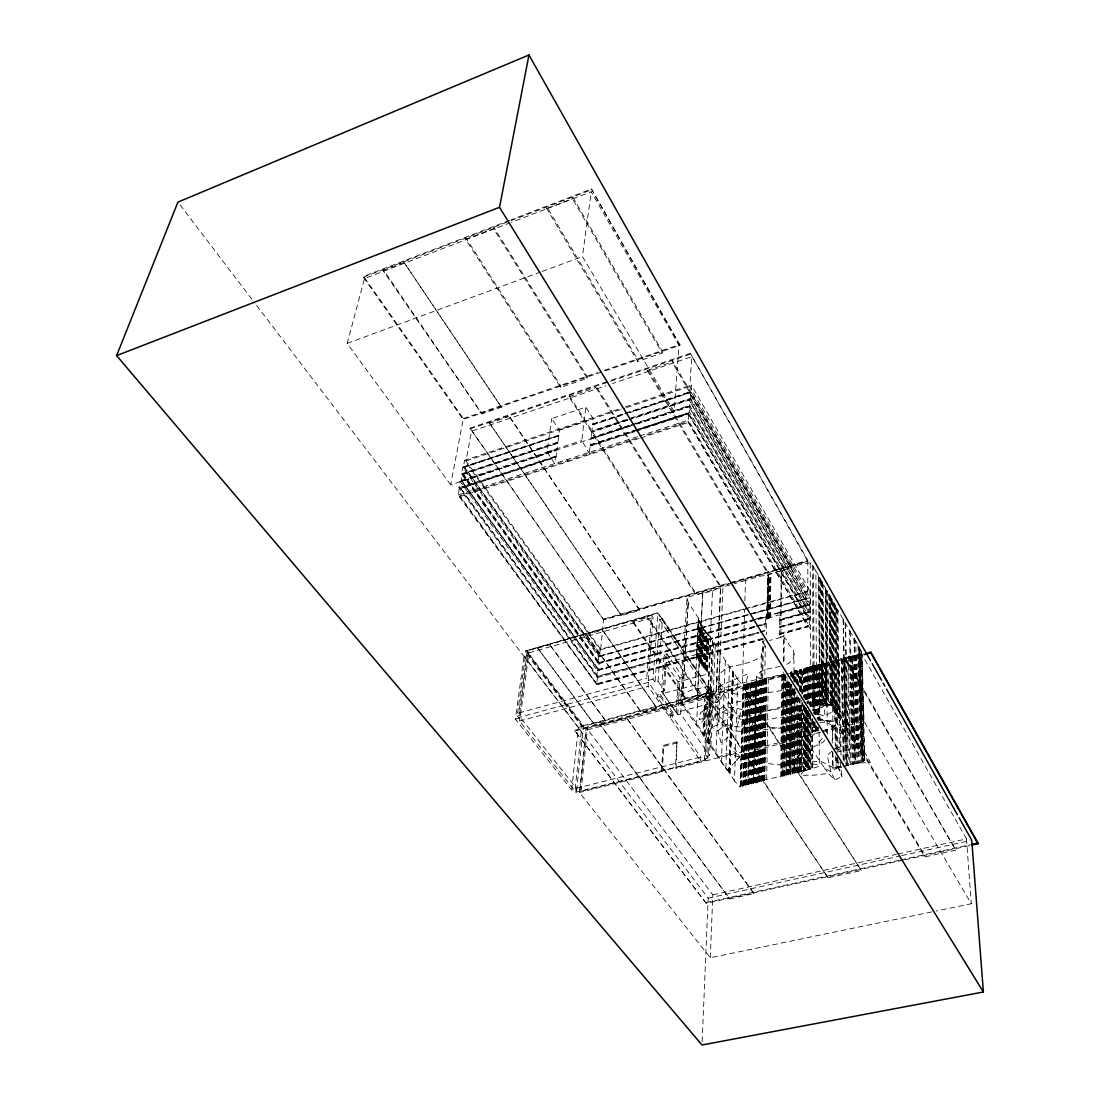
<?xml version="1.0" encoding="UTF-8"?>
<svg xmlns="http://www.w3.org/2000/svg" width="1100" height="1100" viewBox="0 0 1100 1100"><rect width="100%" height="100%" fill="white"/><g stroke="black" fill="none" stroke-linecap="round" stroke-linejoin="round"><path stroke-width="0.75" stroke-dasharray="5 3.75" d="M801.9 702.666L801.309 771.76L800.264 771.306L800.346 701.745M800.36 691.57L800.388 669.501L797.362 671.014L795.08 670.533L795.039 682.413M800.759 771.361L800.649 701.773M800.841 691.611L800.69 669.543M801.02 771.513L801.089 701.951M801.089 691.763L801.116 669.707L800.388 669.501M801.309 771.76L801.364 700.494M801.364 692.01L801.378 669.955L802.588 668.553C804.402 670.601 805.75 666.875 807.936 668.058L808.019 702.02M801.474 771.416L801.515 701.841M801.529 691.666L801.543 669.598M801.914 694.183L801.928 668.731M804.237 706.145L803.949 771.375L802.56 770.385L802.574 702.501M802.574 694.018L802.588 668.553M800.044 698.376L799.838 771.457L797.088 772.777L797.06 694.567M797.088 684.393L797.129 670.821M797.088 772.777L797.418 694.127M797.335 684.585L797.473 670.381M797.638 771.952L797.83 697.317M797.857 685.438L797.899 670.175M832.356 751.548L832.59 768.309L833.14 767.8L831.861 766.989L821.727 761.832L801.034 760.54L797.94 759.179L797.926 714.244L801.322 710.985L809.009 706.764M798.449 771.664L798.614 697.029M798.628 686.84L798.669 669.873M799.232 772.062L799.356 699.119M799.37 690.635L799.411 670.271M799.329 772.227L799.508 699.105M799.466 690.8L799.562 670.257M799.645 771.678L799.769 698.72M799.769 690.236L799.81 669.873M799.961 690.002L800.085 669.529M792.371 688.188L791.931 772.97L792.742 773.781L793.499 773.039L793.884 688.256M793.911 681.477C793.87 677.861 793.389 671.729 795.08 670.533M793.499 773.039L794.159 688.05M794.186 681.271L793.746 650.801L788.604 644.105L788.081 641.589L783.558 636.652L784.286 635.36L784.011 664.125M793.801 772.846L794.324 689.7M794.365 681.23L794.406 671.055M796.84 772.599L794.324 772.874L794.668 688.077M794.695 681.299L794.736 671.124M794.612 773.094L794.929 691.694M794.97 681.519L794.997 671.344M794.764 773.107L794.997 690.896M795.657 772.062L795.933 692.34M795.96 682.165L796.001 670.299M796.056 772.255L796.304 694.237M796.331 684.049L796.386 670.491M787.064 679.896L786.582 775.211L789.484 773.864L790.048 684.021M791.753 684.956L790.639 774.304L789.745 773.492L790.13 683.691M789.992 773.726L790.529 683.87M791.202 567.779L791.216 566.046L672.279 360.319L672.155 362.038L791.202 567.779L768.213 574.365L647.24 370.494L647.391 368.761L768.24 572.632L768.213 574.365M790.543 774.152L791.065 684.31M790.9 677.091L790.928 672.004L789.319 672.595M790.639 774.304L791.148 684.461M791.202 675.977L790.928 672.004M790.845 774.152L791.354 684.31M791.56 676.995L791.588 671.908L792.468 671.234L793.045 677.119M791.794 676.486L791.821 671.399M792.426 678.013L792.468 671.234M792.247 773.438L792.688 686.964M792.729 678.48L792.756 671.701M792.577 773.768L792.811 687.239M792.742 773.781L793.265 687.197M793.306 678.714L793.952 671.303M704.839 735.13L703.821 725.244L705.114 718.341L705.196 705.65L714.546 714.918L712.003 727.348L718.011 730.62L720.912 742.473L727.898 737.619L726.027 724.543L732.298 726.55L751.08 727.54L753.638 721.188L749.086 719.125L751.575 715.701L747.12 707.204L749.856 694.884L745.374 685.822L748.11 673.709L719.152 686.166L712.112 697.276L705.045 697.386L708.73 686.249L690.882 690.25L676.638 696.534C695.42 719.73 710.916 745.346 727.21 770.206L739.819 757.034L727.898 737.619M786.335 774.799L786.582 679.553M786.019 774.702L786.775 679.8M786.582 775.211L787.325 678.631M787.05 774.593L787.751 679.69M787.435 774.469L788.109 681.257M787.614 774.414L788.287 681.202M787.971 774.524L788.617 681.312M788.232 774.909L788.851 679.841M788.466 774.579L789.099 681.354M788.631 774.29L789.25 682.756M789.112 773.96L789.704 684.118M818.524 728.09C808.596 720.184 797.088 718.891 784.919 718.149C775.294 715.88 765.902 722.494 756.332 719.702L755.631 718.451C761.544 708.07 776.559 711.246 785.909 706.475L788.425 705.65L793.196 700.095C795.589 694.746 792.261 689.837 788.301 686.373L787.765 683.87L783.145 678.947L783.214 672.183M783.31 662.035L783.558 636.652M785.702 675.744L784.85 775.706L782.787 776.284L783.406 674.314L764.486 678.452L757.268 677.683L756.58 676.418C761.571 666.944 774.744 669.199 783.145 665.156M782.787 776.284L783.406 674.314M783.062 776.023L783.915 674.273M783.86 775.418L784.768 673.764L783.599 674.589M784.19 775.349L785.084 673.681M784.85 775.706L785.482 676.459M808.005 605.027L688.957 399.699L808.005 604.533L779.598 612.673L780.739 615.23L781.234 571.629L778.745 571.423L767.938 574.915L766.37 634.618M813.161 710.806L812.611 565.194L809.902 562.842L798.93 564.864L784.891 569.47L781.55 571.533L780.821 637.395L769.477 640.489M734.484 781.082L729.933 773.369L733.398 671.962L737.756 679.498L734.484 781.082L740.149 786.912L741.056 785.675L742.94 786.046L754.957 782.237L756.497 782.856L761.736 780.299L780.697 776.559L781.756 674.933M780.697 776.559L781.481 775.995L782.499 674.355M781.481 775.995L782.939 674.19M782.43 775.954L783.117 674.163M849.915 631.056L855.676 640.929L858.454 749.444L864.683 758.821L864.559 760.581L862.469 761.695L859.004 646.745L855.676 640.929M784.286 635.36L780.821 637.395L779.171 633.586L808.871 625.515M779.611 635.388L779.57 626.629L808.431 618.709L688.325 413.572L636.24 430.581M628.898 419.086L690.085 398.929L689.673 405.446L810.109 612.123L810.136 618.599L779.749 626.945L779.611 619.506L808.486 611.531L688.861 406.395L636.914 423.445M809.751 605.179L809.765 611.627L779.831 619.891L779.914 613.456L809.751 605.179L690.085 398.929M764.349 780.299L766.109 678.191C772.489 678.466 777.659 674.011 785.29 676.046M764.431 780.409L766.109 678.191M753.638 620.111C758.918 617.457 764.747 616.591 767.456 618.393L768.075 574.846M764.83 779.543L766.631 678.054M780.739 615.23L778.195 615.024L767.841 618.393L768.611 574.832M768.034 618.406L768.941 574.544M768.254 618.021L769.134 574.393M768.652 617.911L769.285 574.337M769.079 617.98L769.821 574.406M766.673 779.872L768.268 678.178M769.271 618.007L770.082 574.393M769.986 617.43L770.715 573.842M770.261 617.348L770.907 573.774M762.699 679.126L763.428 642.139L762.534 641.231L761.777 678.219L764.651 683.224L762.96 684.035L760.595 693.44C750.42 700.123 737.77 701.814 726.138 704.165L717.846 710.572L715.275 718.3L717.035 720.046L718.809 720.129L718.933 722.659L720.376 722.604L723.827 726.014L729.534 727.664L732.779 730.414C756.511 734.814 779.763 723.924 803.179 726.523L805.901 729.094L805.021 733.122C789.69 742.486 771.843 746.226 754.641 749.994L755.246 754.201L764.335 762.286C782.21 768.378 800.388 760.815 818.345 764.926L819.362 766.315L808.005 769.711L807.675 710.27M760.952 781.206L762.451 679.566L755.851 681.931L753.514 783.296L755.879 681.835M761.282 781.261L763.414 679.704L763.689 678.837L766.26 678.618M761.571 780.973L763.689 678.837M761.846 780.491L763.785 679.03M759.907 631.936L764.885 630.561L765.201 631.579M762.135 780.423L764.06 678.961M760.072 632.156L765.023 630.795L765.064 623.439L756.827 625.707M757.089 626.175L765.352 623.893L765.476 617.457L599.143 663.616L598.428 670.175L461.368 481.058L556.999 450.203L461.794 481.429L557.081 449.625L557.604 442.585L462.357 474.059L461.175 480.425L598.496 669.955L755.439 626.629M762.671 780.34L764.582 678.865M764.651 683.224L765.339 646.25L763.428 642.139M763.441 780.285L765.311 678.824M766.934 618.805L767.827 575.053M764.239 780.395L766.081 678.92M767.071 618.558L767.938 574.915M757.639 781.646L759.784 680.226M758.01 781.495L760.141 680.075M758.67 781.412L760.774 679.993M760.595 693.44L761.351 654.514L763.689 647.075L765.339 646.25M759.055 781.481L761.131 680.061M759.303 781.921L761.338 680.254M759.564 781.523L761.709 679.938M759.88 781.261L761.915 679.827M760.086 781.041L762.121 679.594M760.444 781.014L762.451 679.566M754.724 752.331L755.48 713.378C772.406 709.555 789.979 705.732 804.98 696.314L805.86 692.257L803.179 689.686L798.861 688.724M754.82 751.218L756.58 676.418M754.38 782.499L756.676 681.106M754.71 782.293L756.992 680.9M754.957 782.237L757.226 680.845M755.315 782.32L757.57 680.914M756.003 782.581L758.23 681.189M756.36 782.774L758.574 681.381M753.968 893.585L626.23 717.475L753.968 893.585L729.754 898.893L599.967 724.405L729.754 898.893M756.497 782.856L758.808 681.024M756.883 782.1L759.069 680.694M749.898 783.571L752.4 682.234L755.851 681.931M750.571 783.612L753.046 682.275M751.369 783.874L753.665 682.467M751.534 783.723L754.16 682.014M751.864 783.241L754.284 681.876M752.139 783.173L754.531 681.808M752.62 783.062L754.999 681.697M753.115 783.104L755.466 681.725M753.349 783.269L755.7 681.904M858.454 749.444L831.724 705.567L830.005 595.87L827.159 593.12L827.117 590.934L825.33 589.902L826.567 698.101L828.465 699.132L828.492 701.291L831.504 704.027M746.378 784.341L749.059 683.018L750.461 683.361L747.862 784.671M747.588 784.575L750.076 683.183M748.138 784.327L750.723 683.004L752.4 682.234M748.963 783.805L751.52 682.467M749.32 783.668L751.85 682.316M742.857 785.964L745.69 684.695L744.494 684.42L743.119 685.671L740.149 786.912M742.94 786.046L745.965 684.709L747.106 683.678L748.069 683.939L745.223 785.152M743.352 785.675L746.157 684.393M743.641 785.359L746.446 684.076M743.999 785.084L746.79 683.788M744.343 784.974L747.106 683.678M744.92 785.043L747.656 683.746M745.346 785.235L748.151 683.884L749.059 683.018M745.773 784.781L748.468 683.471M745.992 784.561L748.688 683.265M707.74 693.646L712.484 591.305L702.763 592.914L697.51 695.186L707.74 693.646L710.572 691.625L713.433 691.598L717.544 689.535L722.343 689.081L723.03 688.119L742.459 683.114L744.631 609.551M744.879 600.999L745.497 580.484L761.503 575.919L767.374 575.438M740.369 786.404L743.394 684.846M740.699 785.826L743.628 684.558M741.056 785.675L743.971 684.406M741.606 785.675L744.494 684.42M728.929 772.654L732.559 670.423L728.159 665.019L713.378 641.286C707.795 633.201 699.971 626.931 698.748 618.461L695.241 684.984L705.732 700.865L703.986 736.725L724.419 766.494L730.139 773.286M729.053 772.09L732.559 670.684M729.933 773.369L733.398 671.962M725.821 768.199L729.492 666.737M721.366 762.135L725.34 660.467M715.976 753.514L720.156 651.888M718.781 689.37L722.975 586.919L730.29 584.884M718.836 722.067L720.39 684.007L716.815 681.587L719.359 673.819L727.499 667.356C738.952 664.977 751.424 663.217 761.351 656.521L761.351 654.514M710.298 957.77L712.814 894.85L586.163 727.54L579.425 792.495L710.298 957.77L934.491 911.364M903.114 860.159L706.2 903.279L574.489 730.4L864.242 653.895M716.141 690.36L720.473 587.936L722.975 586.919M716.348 690.099L720.816 586.231L596.076 386.169L595.911 387.571L720.761 587.648L695.764 594.798L568.92 396.715L569.112 395.312L695.846 593.395L695.764 594.798M715.275 718.3L716.815 681.587M702.158 1041.59L708.166 898.191L255.901 304.494M732.298 726.55L732.779 714.931L721.518 712.126L707.575 696.974L712.044 691.515L708.73 686.249L705.045 697.386L709.885 701.25L716.87 702.707L721.449 698.555L714.574 695.668L707.575 696.974M709.088 743.944L713.666 641.905M665.844 628.788L709.473 693.935L706.654 756.181L709.541 755.452L712.291 693.192L668.745 627.962L665.844 628.952L668.745 627.962M710.889 746.295L715.33 644.586M705.293 760.169L704.357 758.849L707.245 696.685L586.451 728.544L580.099 789.965L581.089 791.23L705.293 760.169L710.848 637.697M707.933 742.239L712.525 640.489M708.084 741.689L712.676 639.925M704.357 758.849L707.891 757.969L710.848 691.955L657.869 612.645L525.553 650.952L582.808 726.44L710.82 692.587L657.814 613.277L525.553 650.952M705.361 669.543C702.254 665.197 697.702 660 696.548 654.459L665.17 663.039L678.067 681.918L709.184 673.558L705.361 669.543L706.997 632.692M705.664 669.707L707.383 633.834M703.986 736.725L702.969 734.607L704.646 699.215M706.214 670.065L707.919 634.205M706.585 670.216L708.29 634.356M706.805 670.436L708.496 634.562M706.915 670.533L708.606 634.673M707.19 670.533L708.881 634.673M828.08 877.786L706.777 697.441L706.846 696.204L828.08 877.786L861.355 870.513L743.133 686.634M700.521 696.548L700.576 695.296L647.226 616.289L647.13 617.554L700.521 696.548L686.276 700.315L632.39 621.748L632.5 620.496L686.345 699.064L686.276 700.315M702.226 665.527L704 629.654M703.257 667.727L705.004 630.589M703.423 667.081L705.237 630.822M703.684 667.686L705.43 631.812M704.014 667.851L705.76 631.977M704.399 668.044L706.131 632.17M704.646 668.085L706.379 632.211M704.77 668.209L706.503 632.335M700.549 761.008L700.741 757.048L670.546 713.955L673.379 713.213L673.255 715.179L670.423 715.907L657.25 697.139L657.388 695.173L648.423 682.385L520.011 717.09L519.475 721.036L575.946 792.179L700.549 761.008L648.134 686.386L648.423 682.385M705.018 668.319L706.75 632.459M702.969 734.607L681.148 703.12L680.79 700.769L682.261 699.077L697.538 695.379L702.763 592.914M696.534 725.23L698.349 689.81M699.999 661.072L701.827 625.185M700.109 662.888L701.993 625.433M700.26 661.994L702.048 625.735M700.783 663.369L702.707 627.495L701.071 663.493M701.429 663.726L703.23 627.839M701.717 663.987L703.505 628.114M701.827 665.349L703.684 628.402M696.3 655.311L698.197 619.41M696.63 655.49L698.445 618.544M696.85 657.841L698.954 620.043M697.702 658.158L699.572 622.256M698.404 658.515L700.26 622.614M698.569 660.192L700.521 622.834M698.775 660.275L700.59 623.15M720.39 684.007L720.404 685.96L721.834 685.891L725.216 689.315L730.812 690.965L734.003 693.729C755.398 696.96 776.16 690.085 797.28 688.806M820.779 732.188L676.087 768.336L676.954 741.881L663.149 745.415L661.457 770.921L662.131 771.829L579.425 792.495M680.79 700.769L686.991 598.194L688.243 596.929L702.776 593.106M680.666 713.886L682.825 677.215L666.999 653.881L664.07 654.692L661.54 691.433L677.71 714.656L680.666 713.886L709.541 755.452M682.096 704.399L688.243 601.989L682.289 704.082M678.067 681.918L676.197 712.484L707.781 704.11L705.76 701.058M677.71 714.656L679.924 677.985L664.07 654.692M676.954 741.881L675.428 767.429L676.087 768.336M745.36 608.63L807.854 591.099L689.837 386.526L691.763 356.689L612.411 383.556M779.556 627.234L808.431 619.3L688.325 413.572M779.157 634.645L808.06 626.752L688.009 421.589L643.94 435.902M779.598 620.098L808.486 612.123L688.861 406.395M779.171 633.586L779.625 634.342L809.311 626.23L688.243 420.2L688.724 412.665M810.136 618.599L689.59 412.376L690.002 405.914L633.215 424.531M690.484 399.671L629.324 419.746M690.607 398.337L691.034 391.806L592.68 424.366L591.91 430.884L690.607 398.337L810.013 604.244L757.02 618.956M753.844 613.415L809.999 597.754L690.924 391.462L691.35 384.945L621.692 408.1M670.299 717.942L670.546 713.955M691.309 392.356L629.888 412.61M662.131 771.829L663.809 746.322L663.149 745.415M734.016 582.45L807.785 561.289L690.305 353.334L609.317 380.834M663.08 693.66L665.17 663.039M661.54 691.433L664.524 690.635L666.999 653.881M673.255 715.179L660.096 696.382L660.234 694.416L657.388 695.173M658.048 681.326L662.489 618.777L659.574 619.602L655.05 682.138L658.048 681.326L664.524 690.635M656.714 707.891L601.947 629.2L656.714 707.891L641.053 712.03L585.777 633.806L641.053 712.03M830.005 595.87L835.656 605.756L837.141 715.646M636.639 423.816L674.163 411.524L678.961 345.469L591.25 191.758L511.418 222.324M509.658 220.371L363.646 276.361L363.413 277.228L463.141 419.444L679.979 345.29L591.484 188.994L511.252 219.752M655.05 682.138L652.974 679.154L657.869 612.645M652.974 679.154L648.271 680.433L646.745 678.246L651.558 615.34L527.381 650.705L518.87 712.938L520.506 715.014L517.192 715.907L526.226 650.155L583.44 725.656L576.592 790.845L580.099 789.965M648.271 680.433L653.029 617.54L651.558 615.34M812.611 565.194L813.477 566.61L814.289 714.01L814.124 665.83L815.389 666.256L818.702 664.551L819.995 722.92M639.856 610.349L508.846 415.759L639.856 610.349L621.5 615.615L489.101 422.455L621.5 615.615M662.173 353.059L662.31 351.326L572.729 196.996L572.481 198.688L662.173 353.059L637.67 361.419L546.659 208.574L546.934 206.883L637.835 359.7L637.67 361.419M814.124 665.83L812.295 665.981L811.965 666.944L809.861 666.627L807.936 668.058M605.798 720.995L549.354 644.174L605.798 720.995L594.151 724.075L537.322 647.598L594.151 724.075M758.423 632.61L596.599 676.624M755.37 619.424L598.043 663.094L598.689 656.727L462.632 467.486L558.896 435.737L559.281 430.183L551.678 418.591L585.86 407.124L593.326 418.88L592.969 424.834L623.466 414.741M596.736 677.009L597.382 670.629L460.144 481.456L461.368 481.058M763.428 638.88L596.736 684.379L597.424 677.614L458.975 487.712L460.144 481.456M748.674 614.776L599.514 656.301L600.16 649.88L464.585 460.35L620.084 408.65M558.896 435.737L464.64 467.294L600.188 656.205L464.296 466.936L558.539 435.669L558.03 443.231L462.797 473.908L599.555 663.506L599.239 662.502M743.724 609.084L600.655 649.22L603.625 619.685L728.75 583.784M763.084 639.361L597.163 684.626L459.855 495.688L637.409 438.02M732.366 582.918L603.666 619.836L470.002 428.12L607.695 381.384M836.165 720.83L844.291 738.402L845.391 727.402L847.014 725.821L846.615 720.541L834.336 702.9L825.949 686.111L811.979 698.775L823.9 703.299L831.133 704.605L833.539 710.875L839.314 716.279L836.165 720.83L817.08 723.071M581.089 791.23L587.414 729.822L586.451 728.544M575.176 789.058L581.804 726.523L527.587 655.105L524.067 656.109L515.364 719.152L571.67 789.938L575.176 789.058L576.592 790.845M575.946 792.179L576.359 788.26L520.011 717.09M582.808 726.44L525.649 650.32M571.67 789.938L578.38 727.43L524.067 656.109M706.2 903.279L574.489 730.4M589.38 452.32L590.191 445.418L688.683 413.256L809.298 619.341L809.311 626.23M634.562 431.709L590.604 446.05L591.03 438.377L631.592 425.067M630.369 426.154L591.388 438.941L591.855 431.296L627.289 419.623M627.715 420.283L592.281 431.942L627.756 419.856M589.957 454.41L581.749 440.55L585.86 407.124M737.756 679.498L743.119 685.671M587.194 378.359L587.373 376.956L493.817 227.246L493.543 228.607L587.194 378.359L560.643 387.42L465.63 239.305L465.919 237.93L560.835 386.031L560.643 387.42M567.724 461.615L567.16 459.553M515.364 719.152L518.98 718.176L527.587 655.105M679.979 345.29L591.484 188.994M674.163 411.524L582.423 256.561L591.25 191.758M520.506 715.014L528.976 652.795L527.381 650.705M596.736 684.379L458.15 494.986L459.429 488.084L555.679 456.692L554.744 463.581L546.961 451.976L551.678 418.591M556.174 456.72L460.309 488.565L556.091 457.311L556.641 449.652M746.639 721.889L748.357 710.999L733.356 707.506L723.827 707.025L735.171 716.884L746.639 721.889L753.638 721.188M835.367 607.599L838.447 610.926L849.612 630.933M501.38 407.22L403.659 261.8L501.38 407.22L481.938 413.861L383.047 270.504L383.281 269.61L481.938 413.861M463.265 474.444L558.085 442.819M600.655 649.22L466.029 460.886L471.501 431.269L605.935 385.756M597.163 684.626L459.663 496.691L459.855 495.688M598.043 663.094L461.436 473.88L462.632 467.486M603.666 619.836L470.002 428.12M599.514 656.301L463.389 466.799L464.585 460.35M635.016 424.353L450.67 484.811L463.306 418.564L363.646 276.361M708.524 718.602L705.196 705.65L702.625 718.946L699.188 719.18L700.452 712.745L707.561 707.891M813.477 566.61L815.87 571.01L816.447 679.855L826.622 696.41L826.567 698.101M813.753 712.374L818.758 714.299L817.933 718.561L829.056 721.628L841.225 746.721L837.375 751.121M836.921 757.144L837.952 767.003L841.995 776.531L838.64 767.731L840.111 762.025L841.995 776.531L835.01 779.969L828.355 773.438L814.468 775.143L800.69 775.362L803.481 770.412L799.37 766.026L802.202 761.338L798.023 756.415L800.883 742.912L796.689 731.582L802.436 712.924L798.188 710.806L805.365 707.231L801.089 704.041M709.885 701.25L712.044 691.515L707.589 689.026M703.986 710.655L705.196 705.65M712.484 591.305L715.179 589.256L720.473 587.936M794.296 653.675L793.389 657.882L788.727 663.479L786.253 664.317M737.303 726.124L741.482 709.486M859.004 646.745L860.282 649.385L863.253 757.611M744.15 727.622L748.357 710.999M450.67 484.811L347.201 343.406L364.513 278.561L509.809 222.929M860.282 649.385L861.616 651.805L864.751 759.412M815.87 571.01L818.799 575.933L819.912 706.929L825.811 705.265L825.44 663.19L829.909 662.021L832.054 662.626L832.989 728.035L821.686 730.854M751.08 727.54L748.495 736.491L752.744 747.753L745.855 747.766L750.131 757.955L736.395 760.21L739.819 757.034L732.119 749.691M816.447 679.855L815.306 678.081C814.069 672.925 809.105 668.717 803.138 672.719L798.71 673.173L791.546 675.785M812.817 722.631C808.871 731.197 818.084 736.051 815.98 725.931M864.559 760.581L861.616 651.805M686.991 598.194L688.105 601.851M805.956 709.156L806.039 770.275L808.005 769.711M825.701 705.513L825.44 663.19M840.235 729.231L844.291 738.402L845.845 734.91L851.043 733.164L849.035 729.685L845.391 727.402M825.33 589.902L825.385 588.197L818.799 575.933M862.854 761.585L859.829 654.033L861.327 652.644M818.881 664.689L825.234 663.52M783.145 678.947L783.888 677.655L787.352 676.885M844.154 761.296L842.174 659.038L843.893 657.635L846.354 765.655L849.874 764.816L847.509 657.388L849.64 656.109L851.207 656.769L852.445 655.366L855.388 763.524L859.348 762.905L862.152 761.159M849.874 764.816L852.129 763.593L853.765 764.239L855.085 762.878L852.445 655.366M847.633 765.463L845.378 658.034L846.065 657.058L847.509 657.388M826.086 590.013L827.173 705.224L830.459 704.027L832.659 704.646L819.871 707.905M835.45 755.838L836.303 768.322L838.214 766.947L838.104 760.128M861.451 762.094L858.481 654.555L859.155 653.592L862.469 761.695M824.766 740.107L823.295 742.06L801.281 752.895L797.816 756.14M851.043 733.164L849.42 735.226L842.256 733.934M719.152 686.166L723.773 693.99L716.87 702.707L712.112 697.276M832.989 728.035L835.615 724.886M832.054 662.626L833.979 660.248L836.014 749.952M819.115 742.129L824.106 735.982M705.114 718.341L701.498 722.398L699.188 719.18M832.246 743.174L832.535 725.918L823.872 720.638L818.07 720.032M831.889 751.135L827.255 755.439L830.981 772.008L835.01 779.969M804.279 770.633L806.039 770.275M814.976 733.535L807.936 739.379L803.756 728.709L802.312 718.575L809.339 713.474L811.277 715.866M841.019 755.343L839.3 659.918L841.239 658.336L842.174 659.038M825.811 705.265L827.173 705.224M718.011 730.62L726.027 724.543M837.952 767.003L830.981 772.008L824.34 767.827L812.089 749.705L798.023 756.415M810.205 714.918L799.549 720.954M732.779 714.931L720.83 723.264L712.003 727.348M718.245 757.694L725.202 753.362L739.819 757.034M818.758 714.299L825.014 715.99L833.539 710.875M745.497 580.484L734.071 583.756M764.5 640.832L762.534 641.231M852.734 656.026L858.481 654.555M839.314 716.279L830.019 720.857L817.933 718.561L817.616 665.005M810.315 705.898L822.896 700.026L826.829 692.189L825.357 687.39C813.285 687.033 805.447 673.915 792.619 677.449M796.689 731.582L803.756 728.709L806.644 717.447L802.312 718.575M803.99 702.873L815.581 699.146L811.979 698.775L823.9 703.299L825.014 715.99M714.546 714.918L733.356 707.506M363.413 277.228L509.438 221.251M511.005 220.66L591.374 189.846M383.047 270.504L403.439 262.694M465.63 239.305L493.543 228.607M546.659 208.574L572.481 198.688M347.201 343.406L540.526 272.03M542.135 271.425L582.423 256.561M698.17 696.575L712.044 691.515M463.306 418.564L597.548 372.639M604.024 370.425L680.048 344.41M816.008 730.964L817.492 730.812L817.644 726.963M469.837 429L608.905 381.81M610.514 381.274L690.25 354.214M488.95 423.362L508.695 416.666M568.92 396.715L595.911 387.571M647.24 370.494L672.155 362.038M466.029 460.886L624.965 408.072M626.587 407.536L689.837 386.526M559.281 430.183L593.326 418.88M463.389 466.799L558.594 435.27M592.721 423.981L623.315 413.848M624.924 413.311L690.924 391.462M593.024 424.435L623.507 414.356M625.116 413.82L691.212 391.944M461.436 473.88L557.659 442.172M629.365 419.334L691.006 399.025M546.961 451.976L581.749 440.55M461.175 480.425L556.71 449.075M591.099 437.786L629.874 425.067M631.496 424.531L689.673 405.446M591.456 438.35L630.424 425.576M636.859 424.022L688.834 406.986M458.975 487.712L555.761 456.087M590.274 444.826L633.848 430.595M635.456 430.059L689.59 412.376M590.246 444.991L688.71 412.83M590.673 445.459L634.618 431.104M636.185 431.172L688.284 414.178M458.15 494.986L638 436.521M639.623 435.999L688.243 420.2M459.663 496.691L638.949 438.501M640.585 437.979L687.94 422.606M834.199 748.99L841.225 746.721M742.459 683.114L761.777 678.219M818.785 730.207L817.492 730.812M603.749 618.97L728.805 583.082M730.441 582.601L807.785 560.409L690.305 353.334M730.4 583.316L807.785 561.124M537.24 648.257L549.271 644.834M585.668 634.81L601.851 630.204M632.39 621.748L647.13 617.554M528.976 652.795L653.029 617.54M600.16 649.88L809.999 591.044L691.35 384.945M599.308 656.013L808.074 597.754L689.288 392.576L808.074 597.754M750.324 614.309L810.013 597.575M598.689 656.727L747.23 615.271M597.987 663.025L755.398 619.149M757.048 618.681L808.005 604.533M599.184 662.984L752.001 620.565M598.18 669.515L755.178 626.161M597.273 670.491L755.15 626.918M756.8 626.464L765.146 624.332L756.924 626.601M597.382 670.629L755.287 627.055M779.831 620.482L810.109 612.123M596.585 676.789L758.258 632.39M779.707 627.467L809.298 619.341M597.424 677.614L758.629 633.38M597.259 683.636L763.098 638.344M518.87 712.938L646.745 678.246M519.475 721.036L648.134 686.386M679.924 677.985L682.825 677.215M695.241 684.984L663.094 693.564L676.252 712.374M657.25 697.139L660.096 696.382M582.876 725.808L710.848 691.955M578.38 727.43L581.804 726.523M839.3 659.918L838.365 659.092L834.625 661.018M709.473 693.935L712.291 693.192M574.406 731.156L784.438 675.73M791.051 673.998L862.716 655.077M599.885 725.202L626.161 718.273M706.777 697.441L743.091 687.871L861.355 870.513M846.423 660.921L812.543 669.845L924.866 856.914L955.763 850.149L846.381 659.395L846.423 660.921L955.763 850.149M587.414 729.822L708.139 698.019M663.809 746.322L677.6 742.803M841.844 766.92L838.64 767.731L836.633 753.761M843.439 766.508L856.254 763.249L870.444 762.369L846.615 720.541M576.359 788.26L700.741 757.048M812.859 731.225L819.074 729.671L819.362 766.315M832.013 726.426L834.982 725.684M822.442 731.775L864.023 721.38L971.3 903.746L936.155 911.02M784.644 774.744L785.826 774.455M801.872 770.564L802.56 770.385M832.59 768.309L835.629 767.566M838.214 766.947L840.249 766.452L841.225 767.277M845.364 765.215L846.065 765.05M843.893 657.635L845.378 658.034M820.325 665.06L820.683 707.025M712.814 894.85L896.39 854.37M898.054 853.999L966.474 838.915L971.3 903.746M708.166 898.191L900.02 855.992M901.684 855.635L970.09 840.579M706.227 902.55L899.099 860.282M900.776 859.911L969.54 844.855M904.791 859.801L970.021 845.515M836.412 752.221L850.273 749.457M819.211 706.654L819.912 706.929M751.575 715.701L737.454 716.1L723.773 693.99M811.03 718.795L799.04 718.245L798.05 717.324L797.926 714.244M834.336 702.9L811.979 698.775M698.748 618.461L688.064 602.305M818.084 728.269C800.429 724.171 782.567 731.816 765.009 725.711L756.071 717.612L755.48 713.378M732.449 671.248L733.59 671.88M517.192 715.907L518.98 718.176M180.001 204.861L254.856 303.132M714.574 695.668L719.207 701.814M461.505 480.315L598.496 669.433M462.894 473.399L599.349 662.64M462.357 474.059L599.143 663.616M824.34 767.827L828.355 773.438M660.234 694.416L673.379 713.213M706.654 756.181L707.891 757.969M681.711 662.173L682.962 664.043M662.489 618.777L668.731 628.141M659.574 619.602L665.844 628.952M812.529 668.319L924.784 855.415L924.866 856.914M809.311 627.289L810.508 629.31M863.032 718.657L863.981 720.28M688.009 421.589L808.06 626.752M966.474 838.915L862.056 654.706L864.023 721.38M825.825 729.506L826.815 732.683M841.857 729.451L844.291 738.402M861.135 653.07L864.242 760.664M860.186 653.331L863.239 760.898M859.567 648.368L862.524 756.25M858.811 647.501L861.795 755.164M857.986 644.861L860.86 753.225M857.56 654.789L860.461 762.327M856.487 655.38L859.348 762.905M855.731 655.518L858.536 763.029M854.425 638.536L857.656 763.029M854.136 638.165L856.886 745.924M854.054 638.289L856.804 746.048M854.054 655.834L856.763 763.331M853.064 656.191L855.731 763.689M851.936 656.164L854.549 763.648M851.207 656.769L853.765 764.239M850.286 631.634L852.734 739.764M850.465 656.741L852.995 764.197M849.447 630.025L851.867 738.43M849.64 656.109L852.129 763.593M848.32 656.466L850.74 763.923M845.515 623.219L848.361 764.5M845.199 623.439L847.481 731.349M844.594 658.226L846.808 765.641M843.37 619.355L846.354 765.655M843.095 619.63L845.281 727.581M843.232 657.814L845.336 763.51M841.816 658.969L843.782 761.241M841.239 658.336L843.274 765.724M837.843 610.06L839.616 718.327M838.365 659.092L840.015 752.826M837.031 608.96L838.901 717.008M836.564 607.984L838.406 716.031M835.656 605.756L837.939 749.911M834.584 604.519L836.976 749.54M837.114 758.051L837.279 768.281M834.171 603.405L835.89 711.494M836.138 758.299L836.303 768.322M833.099 602.374L835.299 745.786M832.824 601.109L834.46 709.225M831.82 600.036L833.415 708.152M831.586 599.115L833.168 707.245M830.857 598.043L832.398 706.173M832.535 725.918L832.782 742.665M832.92 752.716L833.14 767.8M830.184 596.145L831.724 705.567M829.579 595.842L831.05 704M829.125 594.564L830.569 702.721M828.85 594L830.335 703.257M827.117 590.934L828.492 701.291M826.843 592.584L828.162 700.755M825.66 589.243L827.31 734.277M825.385 588.197L826.884 705.237M825.894 663.135L826.375 705.141M825.55 663.135L826.018 705.128M824.794 663.836L825.316 705.801M824.711 663.836L825.165 705.829M824.271 663.864L824.711 705.843M823.13 584.293L824.423 705.801M822.319 582.519L823.694 705.65M822.154 582.051L823.309 705.898M821.659 581.68L822.869 706.475M822.332 664.496L822.731 706.489M822.003 664.469L822.401 706.447M820.861 580.869L821.865 689.15M820.421 579.04L821.755 706.269M820.971 664.29L821.439 706.241M820.861 664.359L821.232 706.338M820.545 664.923L820.806 706.997M820.174 665.06L820.531 707.039M820.05 665.033L820.394 707.011M819.17 577.225L820.284 706.956M818.51 576.249L819.679 706.86M819.088 664.785L819.418 706.764M818.702 664.551L819.143 719.84M818.4 664.689L818.716 720.156M817.878 665.019L818.29 720.294M818.07 726.99L818.084 730.331M817.218 664.991L817.41 719.084M816.764 665.486L817.135 719.084M817.19 727.457L817.218 730.812M815.994 665.5L816.324 715.742M816.379 725.794L816.42 730.826M815.609 665.638L815.911 715.894M815.526 665.899L815.829 716.141M815.898 726.192L815.787 731.569M815.169 666.077L815.457 715.921M815.526 726.234L815.554 731.39M814.701 665.885L814.99 714.01M815.031 722.604L815.086 731.197M814.426 665.857L814.701 713.982M814.756 722.576L814.798 731.17M814.44 722.535L814.481 731.129M814.33 722.604L814.385 731.197M813.794 665.981L814.041 714.093M813.973 721.352L814.027 731.665M813.354 666.229L813.588 710.902M813.643 721.215L813.697 731.527M813.216 721.119L813.258 731.431M812.556 665.913L812.763 710.6M812.295 665.981L812.487 708.702M812.529 718.644L812.763 768.157M812.13 666.408L812.322 708.881M812.364 719.07L812.419 768.859M811.264 666.669L811.429 707.438M811.484 719.331L811.676 768.584M810.26 563.31L810.673 671.701M809.999 591.044L810.013 604.244M810.287 666.518L810.439 707.286M810.466 715.77L810.659 768.419M809.861 666.627L809.999 707.396M810.026 714.189L810.067 769.395M809.614 667.384L809.737 704.742M809.765 713.24L809.957 769.271M808.912 667.219L809.023 704.577M809.05 713.075L809.215 769.106M807.785 560.409L807.854 591.099M808.197 667.452L808.294 703.12M808.308 711.604L808.459 769.34M808.032 710.504L808.184 769.931M807.579 667.824L807.661 703.477M807.29 667.81L807.372 703.464M807.386 710.256L807.51 769.684M806.534 667.824L806.589 700.081M806.616 710.256L806.713 769.684M806.204 668.044L806.121 700.604M806.273 708.785L806.231 770.206M805.888 668.415L805.942 700.673M805.75 668.319L805.874 700.631M805.874 709.005L805.888 770.165M805.461 668.223L805.503 698.775M805.516 707.273L805.599 770.082M805.035 668.181L805.062 698.734M805.076 707.218L805.131 770.027M804.774 668.291L804.801 698.844M804.801 707.341L804.856 770.151M804.224 668.8L804.237 695.956M803.949 669.433L803.963 696.589M803.963 705.072L803.949 771.375M803.688 669.35L803.701 696.506M803.701 704.99L803.839 771.279M803.454 669.144L803.454 696.286M803.454 704.784L803.481 770.963M597.534 676.362L459.993 487.382L597.534 676.362"/><path stroke-width="1.5" d="M983.386 991.994L499.524 207.295L528.962 55L177.911 202.125L116.614 355.603L702.02 1045L983.386 991.994L971.754 840.221L959.104 817.781M116.614 355.603L499.524 207.295M865.893 653.455L870.856 652.149L977.928 843.013L977.982 843.769L971.616 845.171M864.352 654.651L870.884 652.933L977.982 843.769M971.218 844.484L977.928 843.013M528.962 55L870.54 660.743M872.231 663.726L881.513 680.185M883.19 683.169L884.881 686.166M886.572 689.15L957.412 814.784M870.856 652.149L870.884 652.933"/></g></svg>
